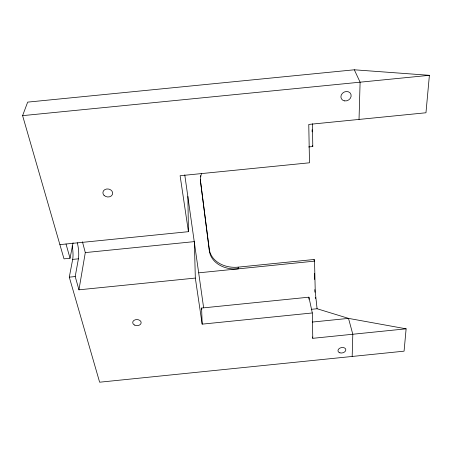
<?xml version="1.0" encoding="UTF-8"?>
<svg xmlns="http://www.w3.org/2000/svg" width="452" height="452" viewBox="0 0 452 452"><rect width="100%" height="100%" fill="white"/><g stroke="black" fill="none" stroke-linecap="round" stroke-linejoin="round"><path stroke-width="0.68" d="M352.17 356.458L352.809 334.254L348.509 318.383L317.078 308.744L311.462 309.315M359.029 119.43L360.103 82.185L354.317 69.794L27.674 102.124L22.6 115.644L64.003 258.849L70.037 258.245L73.066 242.735M312.264 322.067L348.509 318.383L406.122 328.824L404.071 351.17L99.632 382.206L69.292 277.161L72.676 259.397A11.616 2.678 84.3 0 0 72.173 245.894M354.317 69.794L429.4 75.314L425.965 112.768L308.767 124.43L309.484 162.793L180.111 175.721L188.433 231.678L59.89 244.622M85.292 252.589L194.366 241.617L195.326 278.07L78.953 289.817L85.292 252.589L82.439 241.763M78.953 289.817L75.207 276.539L78.411 258.821A11.616 2.588 84.3 0 0 77.298 242.758M69.292 277.161L75.207 276.539M195.326 278.07L202.168 324.146L312.309 312.965L312.784 338.322L406.122 328.824M72.676 259.397L78.411 258.821M200.36 179.433A28.945 24.431 -5.8 0 0 200.518 181.348L209.27 249.227A26.967 21.204 -5.8 0 0 238.153 267.149L314.146 259.482L314.541 261.137L315.253 291.806L317.078 308.744M198.852 272.816L314.541 261.137M202.168 324.146L201.603 308.049L308.919 297.179L312.309 312.965M22.6 115.644L429.4 75.314M308.603 146.951L312.79 146.533L312.439 123.741M312.496 145.538L312.79 146.533M66.02 244.001L70.037 258.245M312.513 336.989L312.784 338.322M201.603 308.049L201.807 309.434M184.766 174.867L203.632 307.784M200.518 181.348L209.355 250.894A27.047 21.227 -5.8 0 0 238.323 268.827L238.153 267.149M315.293 297.303L315.389 298.546M314.807 289.619L314.948 292.229M209.27 249.227L209.355 250.894M308.919 297.179L308.965 299.275M312.112 129.775L312.14 131.86M314.146 259.482L314.168 260.86M314.366 273.274L314.462 279.483M187.874 196.496L188.433 231.678M200.586 182.919A29.035 24.47 -5.8 0 1 201.598 173.319M200.428 176.868A28.945 24.431 -5.8 0 1 200.586 175.579M339.887 352.831A3.978 2.712 -11.8 0 0 345.831 349.859A3.978 2.712 -11.8 0 0 339.983 348.068A3.978 2.712 -11.8 0 0 339.887 352.831M134.447 325.022A4.237 3.045 1.8 0 0 141.148 322.977A4.237 3.045 1.8 0 0 135.21 319.79A4.237 3.045 1.8 0 0 134.447 325.022M104.05 195.371A4.921 4.006 9.1 0 0 112.401 194.563A4.921 4.006 9.1 0 0 106.898 188.964A4.921 4.006 9.1 0 0 104.05 195.371M344.599 100.898A5.294 4.56 -27.9 0 0 351.018 94.536A5.294 4.56 -27.9 0 0 342.463 93.248A5.294 4.56 -27.9 0 0 344.599 100.898"/></g></svg>
